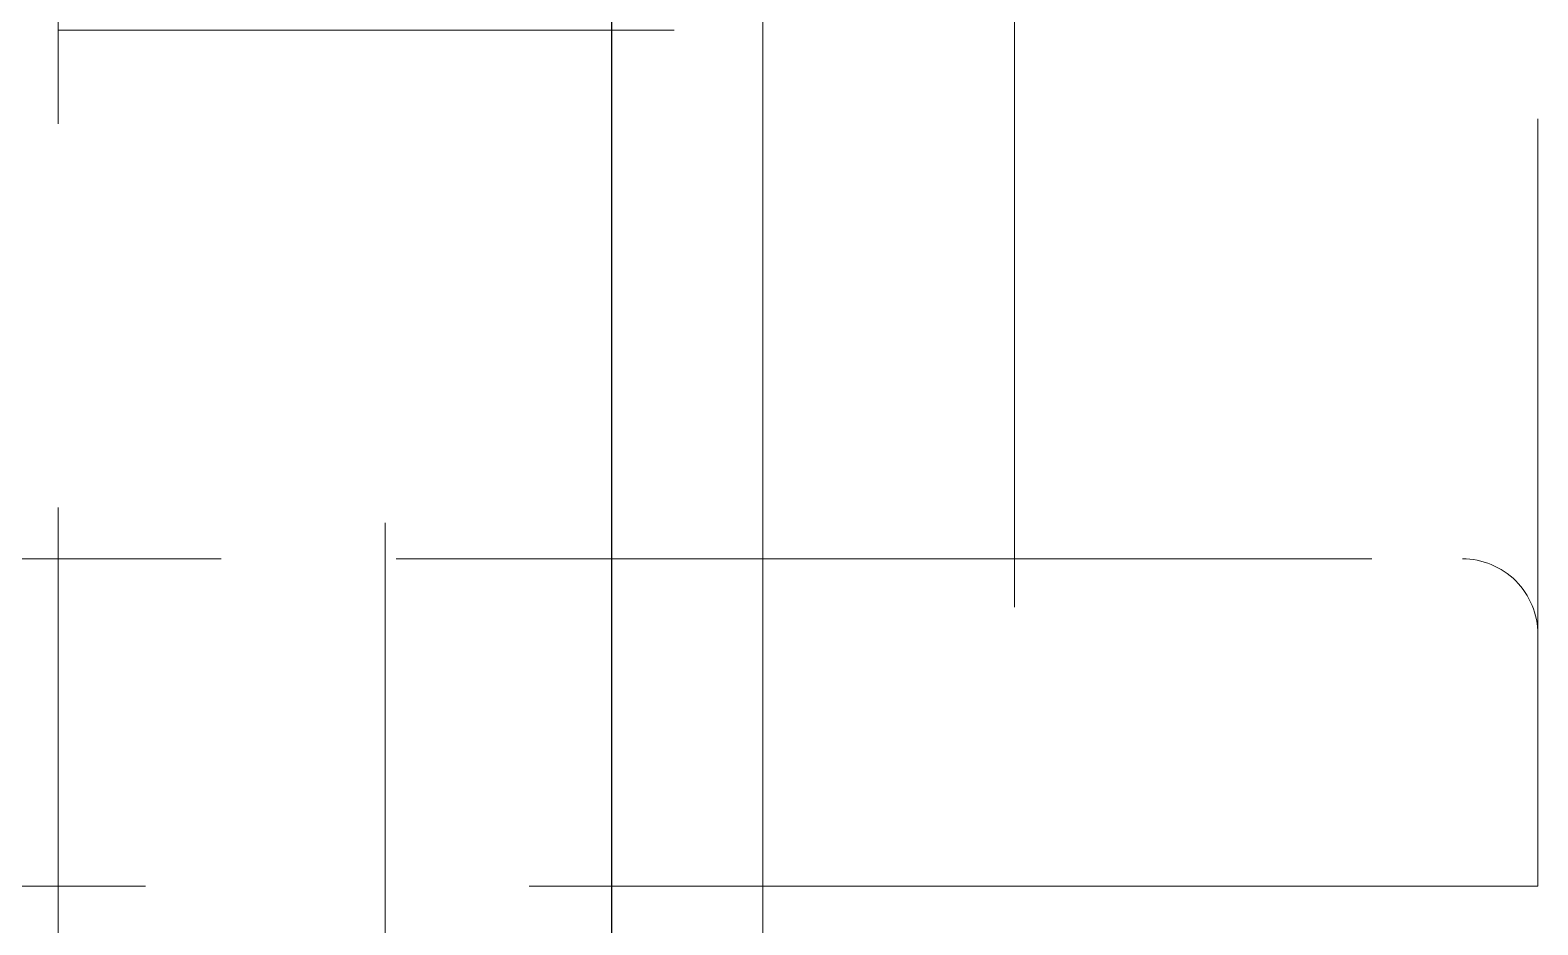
# Model space of a CAD drawing. Header units: millimetres. Extents: x 0 to 38884, y -3675 to 8056.
# Drawn here: x 12914.23 to 12944.19, y 4188.12 to 4205.89 of the extents above; entities that cross this region are included whole.
import ezdxf

# ---------------------------------------------------------------- set-up
doc = ezdxf.new("R2010")
doc.units = ezdxf.units.MM
doc.header["$LTSCALE"] = 2.4
doc.linetypes.add('HIDDEN', pattern=[9.525, 6.35, -3.175])
doc.layers.add('04_HIDDEN', color=2, linetype='HIDDEN', lineweight=13)
doc.layers.add('10_DRAFT', color=8, linetype='Continuous', lineweight=0, plot=False)

# ---------------------------------------------------------------- blocks, each defined once
blk = doc.blocks.new('A$C501748FC_1')
at = {"color": 0}
blk.add_line((-300, -17.5), (-2, -17.5), dxfattribs=at)
blk = doc.blocks.new('A$C724029F7_1')
blk.add_blockref('A$C501748FC_1', (0, 0))
blk = doc.blocks.new('A$C038C65EF_1')
at = {"color": 0}
blk.add_lwpolyline([(-135, 63.275), (-45, 63.275, -0.414214), (-30, 48.275), (-30, -48.275, -0.414214), (-45, -63.275), (-135, -63.275, -0.414214), (-150, -48.275), (-150, 48.275, -0.414214)], format="xyb", close=True, dxfattribs=at)
blk = doc.blocks.new('MUCFC207a_1')
at = {"color": 0}
for p, q in [((-31.723, -7), (31.723, -7)), ((-7, -19.239), (-7, -7)), ((-16.786, -13.5), (-51.391, -13.5)), ((42.5, -26), (-42.5, -26)), ((-24, -26), (-24, -36.4)), ((-24, -36.4), (24, -36.4))]:
    blk.add_line(p, q, dxfattribs=at)
at = {"layer": '04_HIDDEN', "color": 0}
for p, q in [((-24, 6.5), (-24, -26)), ((-17.5, 5), (-17.5, -34.9))]:
    blk.add_line(p, q, dxfattribs=at)
blk.add_arc((-19, -34.9), 1.5, 270, 0, dxfattribs=at)
at = {"layer": '10_DRAFT'}
blk.add_line((34.583, -21), (-34.583, -21), dxfattribs=at)

msp = doc.modelspace()

# ---------------------------------------------------------------- block references
at = {"rotation": 180}
msp.add_blockref('A$C038C65EF_1', (12895.7867, 4212.8896), dxfattribs=at)
at = {"layer": '04_HIDDEN', "color": 4, "rotation": 89.99999999999999}
msp.add_blockref('MUCFC207a_1', (12907.7867, 4212.8896), dxfattribs=at)
at = {"layer": '04_HIDDEN'}
msp.add_blockref('A$C724029F7_1', (13175.7869, 4212.8896), dxfattribs=at)

doc.saveas('drawing.dxf')
